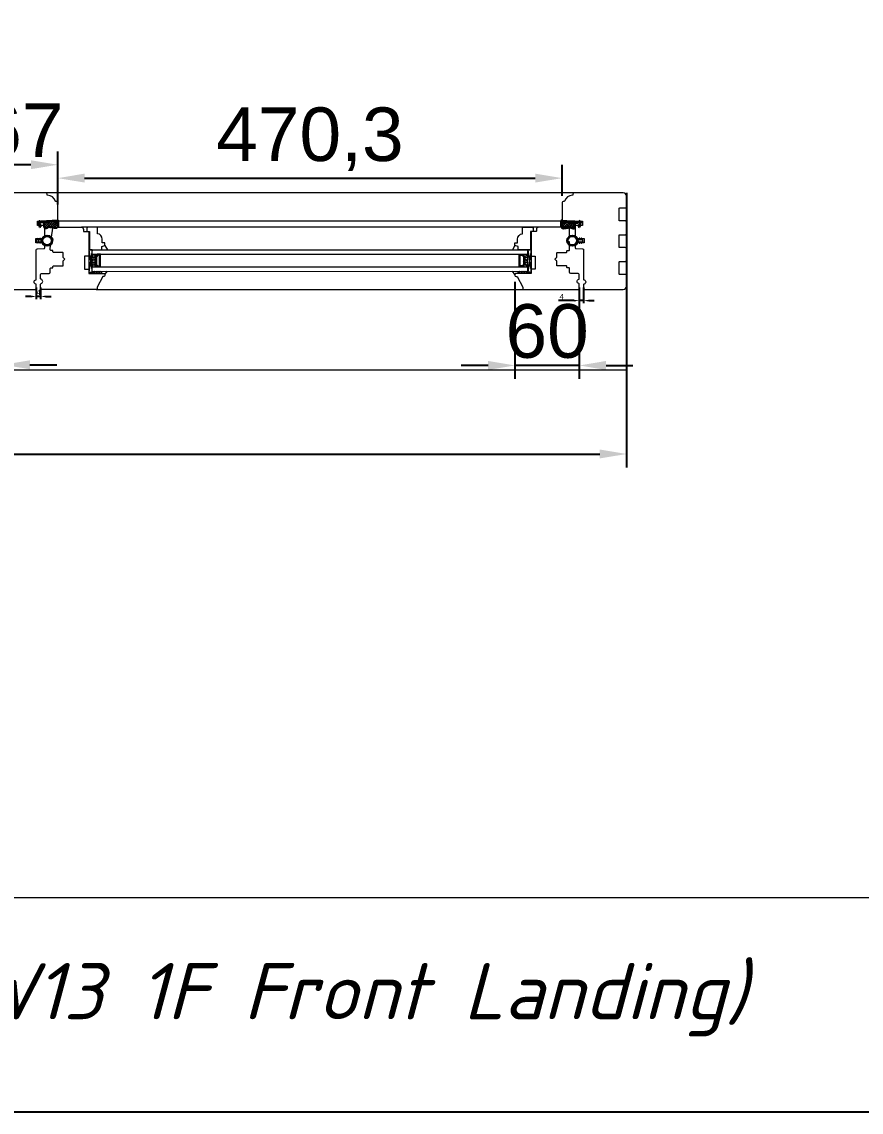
# Model space of a CAD drawing. Header units: millimetres. Extents: x 0 to 182016, y 11 to 3710.
# Drawn here: x 76409 to 77192, y 11 to 1028 of the extents above; entities that cross this region are included whole.
import ezdxf

# ---------------------------------------------------------------- set-up
doc = ezdxf.new("R2010")
doc.units = ezdxf.units.MM
for name, color, linetype, lineweight in [('Matmenys', 10, 'Continuous', 20), ('OTHER', 251, 'Continuous', 13), ('Stakta', 7, 'Continuous', 25), ('Testinės profilio linijos', 7, 'Continuous', 5)]:
    doc.layers.add(name, color=color, linetype=linetype, lineweight=lineweight)
doc.layers.add('Stiklo paketas', color=7, linetype='Continuous')
doc.styles.add('ROMANS', font='stylu.ttf', dxfattribs={"oblique": 15})
doc.styles.get("Standard").update_dxf_attribs({"font": 'arial.ttf'})
doc.dimstyles.new('2', dxfattribs={"dimscale": 2, "dimtxt": 2.5, "dimasz": 2.5, "dimexe": 1.25, "dimexo": 0.625, "dimtad": 1, "dimtxsty": 'Standard', "dimcen": 2.5, "dimadec": 0, "dimazin": 0, "dimtfac": 1, "dimtmove": 0, "dimatfit": 3, "dimfxl": 1, "dimarcsym": 0})
doc.dimstyles.new('Padidinti matmenys', dxfattribs={"dimscale": 10, "dimtxt": 5, "dimasz": 2.5, "dimexe": 1.25, "dimexo": 0.625, "dimtad": 1, "dimdec": 1, "dimtxsty": 'Standard', "dimcen": 2.5, "dimadec": 0, "dimazin": 0, "dimtfac": 1, "dimtdec": 1, "dimtmove": 0, "dimatfit": 3, "dimfxl": 1, "dimarcsym": 0})

# ---------------------------------------------------------------- blocks, each defined once
blk = doc.blocks.new('*D1748')
at = {"layer": 'Defpoints', "color": 0, "transparency": 16777216}
for p in [(76422.8, 781.3), (76426.8, 781.3), (76422.8, 771.7)]:
    blk.add_point(p, dxfattribs=at)
at = {"layer": 'Matmenys', "color": 0, "lineweight": -2, "transparency": 16777216}
for p, q in [((76422.8, 780), (76422.8, 769.2)), ((76426.8, 780), (76426.8, 769.2)), ((76417.8, 771.7), (76412.8, 771.7)), ((76426.8, 771.7), (76422.8, 771.7)), ((76431.8, 771.7), (76436.8, 771.7))]:
    blk.add_line(p, q, dxfattribs=at)
at = {"layer": 'Matmenys', "color": 0, "transparency": 16777216}
for points in [[(76417.8, 772.6), (76417.8, 770.9), (76422.8, 771.7)], [(76431.8, 772.6), (76431.8, 770.9), (76426.8, 771.7)]]:
    blk.add_solid(points, dxfattribs=at)
at = {"layer": 'Matmenys', "color": 0, "transparency": 16777216, "insert": (76424.8, 775.5), "char_height": 5, "attachment_point": 5}
blk.add_mtext('4', dxfattribs=at)
blk = doc.blocks.new('*D2097')
at = {"color": 0, "lineweight": -2, "transparency": 16777216}
for p, q in [((76375.8, 857.6), (76375.8, 907.1)), ((76442.8, 857.6), (76442.8, 907.1)), ((76417.8, 894.6), (76400.8, 894.6))]:
    blk.add_line(p, q, dxfattribs=at)
at = {"color": 0, "transparency": 16777216}
for points in [[(76400.8, 898.8), (76400.8, 890.5), (76375.8, 894.6)], [(76417.8, 898.8), (76417.8, 890.5), (76442.8, 894.6)]]:
    blk.add_solid(points, dxfattribs=at)
at = {"layer": 'Defpoints', "color": 0, "transparency": 16777216}
for p in [(76375.8, 894.6), (76375.8, 851.3), (76442.8, 851.3)]:
    blk.add_point(p, dxfattribs=at)
at = {"color": 0, "lineweight": 5, "transparency": 16777216, "insert": (76409.3, 926.4), "char_height": 50, "attachment_point": 5}
blk.add_mtext('67', dxfattribs=at)
blk = doc.blocks.new('*D2098')
at = {"color": 0, "lineweight": -2, "transparency": 16777216}
for p, q in [((76331.8, 785), (76331.8, 695.5)), ((76391.8, 773), (76391.8, 695.5)), ((76306.8, 708), (76281.8, 708)), ((76331.8, 708), (76391.8, 708)), ((76416.8, 708), (76441.8, 708))]:
    blk.add_line(p, q, dxfattribs=at)
at = {"color": 0, "transparency": 16777216}
for points in [[(76306.8, 712.2), (76306.8, 703.9), (76331.8, 708)], [(76416.8, 712.2), (76416.8, 703.9), (76391.8, 708)]]:
    blk.add_solid(points, dxfattribs=at)
at = {"layer": 'Defpoints', "color": 0, "transparency": 16777216}
for p in [(76331.8, 791.3), (76391.8, 779.3), (76391.8, 708)]:
    blk.add_point(p, dxfattribs=at)
at = {"color": 0, "lineweight": 5, "transparency": 16777216, "insert": (76361.8, 739.8), "char_height": 50, "attachment_point": 5}
blk.add_mtext('60', dxfattribs=at)
blk = doc.blocks.new('*D1739')
at = {"color": 0, "lineweight": -2, "transparency": 16777216}
for p, q in [((75308.2, 772), (75308.2, 612.3)), ((76973.2, 772), (76973.2, 612.3)), ((75333.2, 624.8), (76948.2, 624.8))]:
    blk.add_line(p, q, dxfattribs=at)
at = {"color": 0, "transparency": 16777216}
for points in [[(75333.2, 629), (75333.2, 620.7), (75308.2, 624.8)], [(76948.2, 629), (76948.2, 620.7), (76973.2, 624.8)]]:
    blk.add_solid(points, dxfattribs=at)
at = {"layer": 'Defpoints', "color": 0, "transparency": 16777216}
for p in [(75308.2, 778.3), (76973.2, 778.3), (76973.2, 624.8)]:
    blk.add_point(p, dxfattribs=at)
at = {"color": 0, "lineweight": 5, "transparency": 16777216, "insert": (76140.7, 656.6), "char_height": 50, "attachment_point": 5}
blk.add_mtext('1665', dxfattribs=at)
blk = doc.blocks.new('*D1745')
at = {"color": 0, "lineweight": -2, "transparency": 16777216}
for p, q in [((76442.8, 865.5), (76442.8, 894.6)), ((76913.1, 865.5), (76913.1, 894.6)), ((76467.8, 882.1), (76888.1, 882.1))]:
    blk.add_line(p, q, dxfattribs=at)
at = {"color": 0, "transparency": 16777216}
for points in [[(76467.8, 886.3), (76467.8, 878), (76442.8, 882.1)], [(76888.1, 886.3), (76888.1, 878), (76913.1, 882.1)]]:
    blk.add_solid(points, dxfattribs=at)
at = {"layer": 'Defpoints', "color": 0, "transparency": 16777216}
for p in [(76913.1, 882.1), (76442.8, 859.3), (76913.1, 859.3)]:
    blk.add_point(p, dxfattribs=at)
at = {"color": 0, "lineweight": 5, "transparency": 16777216, "insert": (76677.9, 918.4), "char_height": 50, "attachment_point": 5}
blk.add_mtext('470,3', dxfattribs=at)
blk = doc.blocks.new('*D1751')
at = {"color": 0, "lineweight": -2, "transparency": 16777216}
for p, q in [((76869.1, 785.5), (76869.1, 694.9)), ((76929.1, 775.3), (76929.1, 694.9)), ((76844.1, 707.4), (76819.1, 707.4)), ((76929.1, 707.4), (76869.1, 707.4)), ((76954.1, 707.4), (76979.1, 707.4))]:
    blk.add_line(p, q, dxfattribs=at)
at = {"color": 0, "transparency": 16777216}
for points in [[(76844.1, 711.6), (76844.1, 703.2), (76869.1, 707.4)], [(76954.1, 711.6), (76954.1, 703.2), (76929.1, 707.4)]]:
    blk.add_solid(points, dxfattribs=at)
at = {"layer": 'Defpoints', "color": 0, "transparency": 16777216}
for p in [(76869.1, 791.8), (76929.1, 781.5), (76869.1, 707.4)]:
    blk.add_point(p, dxfattribs=at)
at = {"color": 0, "lineweight": 5, "transparency": 16777216, "insert": (76899.1, 739.2), "char_height": 50, "attachment_point": 5}
blk.add_mtext('60', dxfattribs=at)
blk = doc.blocks.new('*D1752')
at = {"layer": 'Defpoints', "color": 0, "transparency": 16777216}
for p in [(76929.1, 781.3), (76933.1, 781.3), (76929.1, 767.9)]:
    blk.add_point(p, dxfattribs=at)
at = {"layer": 'Matmenys', "color": 0, "lineweight": -2, "transparency": 16777216}
for p, q in [((76929.1, 780), (76929.1, 765.4)), ((76933.1, 780), (76933.1, 765.4)), ((76924.1, 767.9), (76909.7, 767.9)), ((76933.1, 767.9), (76929.1, 767.9)), ((76938.1, 767.9), (76943.1, 767.9))]:
    blk.add_line(p, q, dxfattribs=at)
at = {"layer": 'Matmenys', "color": 0, "transparency": 16777216}
for points in [[(76924.1, 768.7), (76924.1, 767), (76929.1, 767.9)], [(76938.1, 768.7), (76938.1, 767), (76933.1, 767.9)]]:
    blk.add_solid(points, dxfattribs=at)
at = {"layer": 'Matmenys', "color": 0, "lineweight": 5, "transparency": 16777216, "insert": (76912.7, 771.6), "char_height": 5, "attachment_point": 5}
blk.add_mtext('4', dxfattribs=at)

msp = doc.modelspace()

# ---------------------------------------------------------------- hatches: boundary and pattern name
at = {"lineweight": 0}
h = msp.add_hatch(dxfattribs=at)
h.set_pattern_fill('HEX', color=256, scale=0.25, angle=90, style=0)
h.set_pattern_definition([(90, (58127.5211, -12108.1363), (1.374815, -4e-16), [0.79375, -1.5875]), (330, (58127.5211, -12108.1363), (-0.6874075, -1.190624716), [0.79375, -1.5875]), (30, (58127.5211, -12107.3426), (0.6874075, -1.190624716), [0.79375, -1.5875])])
h.paths.add_polyline_path([(76474.7921571, 799.2719679), (76479.7921571, 799.2719679), (76477.7921571, 801.2719679), (76477.7921571, 809.2719679), (76479.7921571, 811.2719679), (76474.7921571, 811.2726769)])
h = msp.add_hatch(dxfattribs=at)
h.set_pattern_fill('JIS_WOOD', color=256, angle=90, style=0)
h.set_pattern_definition([(45, (58127.5211, -12108.1363), (0.5, -0.5), [])])
h.paths.add_polyline_path([(76477.7921571, 809.2719679), (76477.7921571, 801.2719679), (76479.7921571, 799.2719679), (76482.7921571, 799.2719679), (76482.8098905, 811.3085505), (76479.7921571, 811.2719679)])
h.paths.add_polyline_path([(76478.7921571, 801.6861815), (76478.7921571, 808.8577543), (76480.2063707, 810.2719679), (76481.7921571, 810.2719679), (76481.7921571, 800.2719679), (76480.2063707, 800.2719679)], flags=16)
h = msp.add_hatch(dxfattribs=at)
h.set_pattern_fill('JIS_WOOD', color=256, angle=90, style=0)
h.set_pattern_definition([(45, (55488.4776, -12108.1363), (0.5, -0.5), [])])
h.paths.add_polyline_path([(76878.0977205, 809.2719679), (76878.0977205, 801.2719679), (76876.0977205, 799.2719679), (76873.0977205, 799.2719679), (76873.0799871, 811.3085505), (76876.0977205, 811.2719679)])
h.paths.add_polyline_path([(76877.0977205, 801.6861815), (76877.0977205, 808.8577543), (76875.683507, 810.2719679), (76874.0977205, 810.2719679), (76874.0977205, 800.2719679), (76875.683507, 800.2719679)], flags=16)
h = msp.add_hatch(dxfattribs=at)
h.set_pattern_fill('HEX', color=256, scale=0.25, angle=90, style=0)
h.set_pattern_definition([(90, (55488.4776, -12108.1363), (1.374815, -4e-16), [0.79375, -1.5875]), (330, (55488.4776, -12108.1363), (-0.6874075, -1.190624716), [0.79375, -1.5875]), (30, (55488.4776, -12107.3426), (0.6874075, -1.190624716), [0.79375, -1.5875])])
h.paths.add_polyline_path([(76881.0977205, 799.2719679), (76876.0977205, 799.2719679), (76878.0977205, 801.2719679), (76878.0977205, 809.2719679), (76876.0977205, 811.2719679), (76881.0977205, 811.2726769)])
at = {"lineweight": 0, "ltscale": 0.5}
h = msp.add_hatch(dxfattribs=at)
h.set_pattern_fill('ANSI37', color=256, scale=0.5, angle=90, style=0)
h.set_pattern_definition([(135, (76471.2922, 793.2727), (-1.12253, -1.12253), []), (225, (76471.2922, 793.2727), (1.12253, -1.12253), [])])
h.paths.add_polyline_path([(76483.7921571, 795.2726769), (76474.7921571, 795.2726769), (76474.7921571, 793.2726769), (76483.7921571, 793.2726769)])
h = msp.add_hatch(dxfattribs=at)
h.set_pattern_fill('ANSI37', color=256, scale=0.5, angle=90, style=0)
h.set_pattern_definition([(135, (73832.2486, 793.2727), (-1.122532, -1.122532), []), (225, (73832.2486, 793.2727), (1.122532, -1.122532), [])])
h.paths.add_polyline_path([(76872.0977205, 795.2726769), (76881.0977205, 795.2726769), (76881.0977205, 793.2726769), (76872.0977205, 793.2726769)])
at = {"layer": 'Matmenys'}
h = msp.add_hatch(dxfattribs=at)
h.set_pattern_fill('ANSI37', color=252, scale=0.5, angle=-180, style=0)
h.set_pattern_definition([(225, (-183419.102, -1098640.4193), (1.1225320151, -1.1225320151), []), (315, (-183419.102, -1098640.4193), (1.1225320151, 1.1225320151), [])])
edge = h.paths.add_edge_path()
edge.add_arc((76440.2037101, 841.5782532), 0.1, 363.5893456117, 453.5893456117, ccw=False)
edge.add_line((76440.3035139, 841.5845137), (76440.4005971, 840.036828))
edge.add_arc((76440.6501067, 840.0524792), 0.25, 183.5893456117, 363.5893456117)
edge.add_line((76440.8996163, 840.0681305), (76440.7712306, 842.1148354))
edge.add_arc((76440.6714268, 842.1085749), 0.1, 363.5893456117, 453.589345619)
edge.add_line((76440.6651663, 842.2083787), (76440.6604214, 842.2840217))
edge.add_line((76440.6604214, 842.2840217), (76442.6422223, 842.4083361))
edge.add_spline(control_points=[(76442.6422223, 842.4083361), (76442.7213807, 842.3965338), (76442.7913724, 842.3853582), (76442.8751232, 842.3635643), (76442.8986875, 842.3541785), (76442.9225705, 842.3414836), (76442.9306302, 842.3352344), (76442.955118, 842.3096456), (76442.9740109, 842.2804085), (76443.0077142, 842.1760888), (76443.0208361, 842.1031565), (76443.0405383, 841.8501735), (76443.03004, 841.6363394), (76443.0107118, 841.1938609), (76443.0062365, 840.9745321), (76443.0051603, 840.5546412), (76443.0081923, 840.351555), (76443.0209027, 839.7613477), (76443.0340791, 839.3932976), (76443.0338174, 838.6401162), (76443.0153211, 838.2633663), (76442.9121348, 837.6702619), (76442.8522407, 837.4426909), (76442.6992051, 837.0455897), (76442.6164557, 836.873802), (76442.4124555, 836.5326343), (76442.2923407, 836.3664316), (76442.0248956, 836.0752719), (76441.877222, 835.9516919), (76441.5960374, 835.7919732), (76441.4607412, 835.7444192), (76441.1594423, 835.6848142), (76440.9958423, 835.6741109), (76440.4112455, 835.6878548), (76439.94733, 835.782609), (76439.0548338, 835.9543513), (76438.6277536, 836.0380459), (76437.549405, 836.2492322), (76436.8913544, 836.3829663), (76435.8982525, 836.5078923), (76435.5946513, 836.5383861), (76434.9726077, 836.5627216), (76434.6567037, 836.5551808), (76434.1074954, 836.4702965), (76433.871412, 836.4089578), (76433.4707606, 836.2364975), (76433.3121281, 836.141649), (76433.0134693, 835.9573807), (76432.8720121, 835.8675232), (76432.5702292, 835.7114401), (76432.4051765, 835.6414699), (76432.0400547, 835.5217387), (76431.8391046, 835.4787362), (76431.499688, 835.4548375), (76431.3577025, 835.4680433), (76431.1624819, 835.5280825), (76431.0971541, 835.5648227), (76430.9704307, 835.6733718), (76430.9112529, 835.745438), (76430.7541753, 836.0095256), (76430.6726756, 836.2506339), (76430.5560583, 836.8010449), (76430.5195268, 837.1092399), (76430.4662553, 837.7054578), (76430.4470329, 837.9930087), (76430.4036734, 838.5234986), (76430.3815372, 838.7717571), (76430.3453229, 839.1765594), (76430.3312365, 839.3339627), (76430.3031144, 839.6578951), (76430.2880783, 839.8362123), (76430.2197933, 840.1390794), (76430.1841583, 840.2569014), (76430.0885616, 840.4693802), (76430.0354146, 840.563295), (76429.9167739, 840.7084887), (76429.8611517, 840.7635068), (76429.7373844, 840.8525988), (76429.6737574, 840.8854782), (76429.5548933, 840.9336464), (76429.4978163, 840.9505276), (76429.3972359, 840.9764715), (76429.3528403, 840.9861891), (76429.311844, 840.995225)], knot_values=[0, 0, 0, 0, 0.2245066002, 0.2245066002, 0.377043448, 0.377043448, 0.5295802957, 0.5295802957, 0.8082977366, 0.8082977366, 1.0870151774, 1.0870151774, 1.6244414062, 1.6244414062, 2.161867635, 2.161867635, 2.6992938638, 2.6992938638, 3.7741463214, 3.7741463214, 5.0334406395, 5.0334406395, 5.8656302806, 5.8656302806, 6.5060139406, 6.5060139406, 7.1463976006, 7.1463976006, 7.7996240151, 7.7996240151, 8.3563201169, 8.3563201169, 8.9130162187, 8.9130162187, 10.239934143, 10.239934143, 11.5668520673, 11.5668520673, 13.5970761059, 13.5970761059, 14.4582175179, 14.4582175179, 15.3193589298, 15.3193589298, 15.9856015553, 15.9856015553, 16.5061017172, 16.5061017172, 17.0266018791, 17.0266018791, 17.547102041, 17.547102041, 18.1672448488, 18.1672448488, 18.7176261004, 18.7176261004, 19.1465766047, 19.1465766047, 19.5755271091, 19.5755271091, 20.3898249977, 20.3898249977, 21.2041228863, 21.2041228863, 21.9655448497, 21.9655448497, 22.7269668131, 22.7269668131, 23.2229068178, 23.2229068178, 23.7188468224, 23.7188468224, 24.0184411081, 24.0184411081, 24.2549295987, 24.2549295987, 24.4119994701, 24.4119994701, 24.5501072405, 24.5501072405, 24.6882150108, 24.6882150108, 24.8099116426, 24.8099116426, 24.8099116426, 24.8099116426], degree=3, periodic=0)
edge.add_line((76429.311844, 840.995225), (76440.1974496, 841.6780571))
h = msp.add_hatch(dxfattribs=at)
h.set_pattern_fill('ANSI37', color=252, scale=0.5, angle=-93.5893456117, style=0)
h.set_pattern_definition([(311.4106544, (70706.2115, -271351.9138), (1.190606082, 1.0500540025), []), (41.4106544, (70706.2115, -271351.9138), (-1.0500540025, 1.190606082), [])])
edge = h.paths.add_edge_path()
edge.add_arc((76915.0118724, 841.3924068), 0.1, 86.4106543883, 176.4106543883)
edge.add_line((76914.9120685, 841.3986673), (76914.8149853, 839.8509815))
edge.add_arc((76914.5654757, 839.8666328), 0.25, 176.4106543883, 356.4106543883, ccw=False)
edge.add_line((76914.3159661, 839.882284), (76914.4443518, 841.9289889))
edge.add_arc((76914.5441556, 841.9227284), 0.1, 86.410654381, 176.4106543883, ccw=False)
edge.add_line((76914.5504161, 842.0225323), (76914.5551611, 842.0981753))
edge.add_line((76914.5551611, 842.0981753), (76912.5733602, 842.2224896))
edge.add_spline(control_points=[(76912.5733602, 842.2224896), (76912.4942017, 842.2106873), (76912.4242101, 842.1995118), (76912.3404592, 842.1777179), (76912.3168949, 842.168332), (76912.2930119, 842.1556372), (76912.2849523, 842.1493879), (76912.2604645, 842.1237991), (76912.2415716, 842.0945621), (76912.2078682, 841.9902423), (76912.1947463, 841.9173101), (76912.1750441, 841.664327), (76912.1855425, 841.4504929), (76912.2048706, 841.0080145), (76912.209346, 840.7886856), (76912.2104222, 840.3687947), (76912.2073902, 840.1657086), (76912.1946798, 839.5755012), (76912.1815033, 839.2074511), (76912.181765, 838.4542697), (76912.2002613, 838.0775198), (76912.3034477, 837.4844154), (76912.3633417, 837.2568444), (76912.5163773, 836.8597432), (76912.5991267, 836.6879556), (76912.8031269, 836.3467878), (76912.9232417, 836.1805851), (76913.1906868, 835.8894254), (76913.3383605, 835.7658454), (76913.619545, 835.6061267), (76913.7548413, 835.5585727), (76914.0561401, 835.4989678), (76914.2197401, 835.4882644), (76914.8043369, 835.5020083), (76915.2682525, 835.5967626), (76916.1607486, 835.7685048), (76916.5878289, 835.8521994), (76917.6661775, 836.0633857), (76918.324228, 836.1971198), (76919.31733, 836.3220458), (76919.6209311, 836.3525397), (76920.2429747, 836.3768751), (76920.5588788, 836.3693344), (76921.108087, 836.28445), (76921.3441704, 836.2231114), (76921.7448218, 836.0506511), (76921.9034544, 835.9558026), (76922.2021131, 835.7715342), (76922.3435704, 835.6816767), (76922.6453533, 835.5255936), (76922.810406, 835.4556235), (76923.1755277, 835.3358923), (76923.3764778, 835.2928897), (76923.7158944, 835.268991), (76923.8578799, 835.2821968), (76924.0531006, 835.3422361), (76924.1184284, 835.3789762), (76924.2451517, 835.4875254), (76924.3043296, 835.5595915), (76924.4614071, 835.8236791), (76924.5429068, 836.0647874), (76924.6595241, 836.6151984), (76924.6960556, 836.9233935), (76924.7493271, 837.5196113), (76924.7685496, 837.8071623), (76924.811909, 838.3376521), (76924.8340452, 838.5859106), (76924.8702595, 838.9907129), (76924.8843459, 839.1481162), (76924.912468, 839.4720486), (76924.9275041, 839.6503658), (76924.9957891, 839.9532329), (76925.0314241, 840.0710549), (76925.1270209, 840.2835337), (76925.1801678, 840.3774485), (76925.2988086, 840.5226422), (76925.3544308, 840.5776604), (76925.478198, 840.6667523), (76925.5418251, 840.6996317), (76925.6606891, 840.7477999), (76925.7177661, 840.7646811), (76925.8183465, 840.7906251), (76925.8627421, 840.8003426), (76925.9037384, 840.8093786)], knot_values=[0, 0, 0, 0, 0.2245066002, 0.2245066002, 0.377043448, 0.377043448, 0.5295802957, 0.5295802957, 0.8082977366, 0.8082977366, 1.0870151774, 1.0870151774, 1.6244414062, 1.6244414062, 2.161867635, 2.161867635, 2.6992938638, 2.6992938638, 3.7741463214, 3.7741463214, 5.0334406395, 5.0334406395, 5.8656302806, 5.8656302806, 6.5060139406, 6.5060139406, 7.1463976006, 7.1463976006, 7.7996240151, 7.7996240151, 8.3563201169, 8.3563201169, 8.9130162187, 8.9130162187, 10.239934143, 10.239934143, 11.5668520673, 11.5668520673, 13.5970761059, 13.5970761059, 14.4582175179, 14.4582175179, 15.3193589298, 15.3193589298, 15.9856015553, 15.9856015553, 16.5061017172, 16.5061017172, 17.0266018791, 17.0266018791, 17.547102041, 17.547102041, 18.1672448488, 18.1672448488, 18.7176261004, 18.7176261004, 19.1465766047, 19.1465766047, 19.5755271091, 19.5755271091, 20.3898249977, 20.3898249977, 21.2041228863, 21.2041228863, 21.9655448497, 21.9655448497, 22.7269668131, 22.7269668131, 23.2229068178, 23.2229068178, 23.7188468224, 23.7188468224, 24.0184411081, 24.0184411081, 24.2549295987, 24.2549295987, 24.4119994701, 24.4119994701, 24.5501072405, 24.5501072405, 24.6882150108, 24.6882150108, 24.8099116426, 24.8099116426, 24.8099116426, 24.8099116426], degree=3, periodic=0)
edge.add_line((76925.9037384, 840.8093786), (76915.0181329, 841.4922106))

# ---------------------------------------------------------------- linework, layer by layer
for p, q in [((76425.709975, 842.2721033), (76424.6796337, 841.2056386)), ((76424.6796337, 841.2056386), (76424.7109361, 840.7066194)), ((76424.7109361, 840.7066194), (76424.858222, 840.7158583)), ((76424.858222, 840.7158583), (76425.8416686, 836.3687679)), ((76425.3636845, 840.747565), (76440.1974496, 841.6780571)), ((76425.3636845, 840.747565), (76425.6008793, 839.6991018)), ((76426.4576156, 842.3190013), (76425.4069024, 841.2512587)), ((76425.4069024, 841.2512587), (76440.6651663, 842.2083787)), ((76425.6008793, 839.6991018), (76426.0885553, 839.8094292)), ((76425.709975, 842.2721033), (76426.4576156, 842.3190013)), ((76425.8416686, 836.3687679), (76426.8170205, 836.5894227)), ((76426.0885553, 839.8094292), (76426.8170205, 836.5894227)), ((76440.3035139, 841.5845137), (76440.4005971, 840.036828)), ((76440.6651663, 842.2083787), (76440.6604214, 842.2840217)), ((76440.7712306, 842.1148354), (76440.8996163, 840.0681305)), ((76914.4443518, 841.9289889), (76914.3159661, 839.882284)), ((76914.5504161, 842.0225323), (76914.5551611, 842.0981753)), ((76929.8086801, 841.0654122), (76914.5504161, 842.0225323)), ((76914.9120685, 841.3986673), (76914.8149853, 839.8509815)), ((76929.851898, 840.5617185), (76915.0181329, 841.4922106)), ((76929.1270271, 839.6235828), (76928.3985619, 836.4035762)), ((76929.3739139, 836.1829214), (76928.3985619, 836.4035762)), ((76929.5056075, 842.0862568), (76928.7579668, 842.1331548)), ((76928.7579668, 842.1331548), (76929.8086801, 841.0654122)), ((76929.6147031, 839.5132553), (76929.1270271, 839.6235828)), ((76930.3573604, 840.5300119), (76929.3739139, 836.1829214)), ((76929.5056075, 842.0862568), (76930.5359488, 841.0197921)), ((76929.851898, 840.5617185), (76929.6147031, 839.5132553)), ((76930.5046463, 840.5207729), (76930.3573604, 840.5300119)), ((76930.5359488, 841.0197921), (76930.5046463, 840.5207729))]:
    msp.add_line(p, q)
at = {"color": 1}
for p, q in [((76442.6864625, 842.7050562), (76427.3616471, 841.7437615)), ((76442.6422223, 842.4083361), (76427.4072775, 841.4526788)), ((76429.2472712, 840.7022569), (76427.4868199, 840.5918273)), ((76912.5291199, 842.5192097), (76927.8539354, 841.557915)), ((76912.5733602, 842.2224896), (76927.8083049, 841.2668323)), ((76925.9683112, 840.5164104), (76927.7287625, 840.4059809))]:
    msp.add_line(p, q, dxfattribs=at)
at = {"lineweight": 0}
for p, q in [((76474.7921571, 815.2719679), (76471.7921571, 794.2719679)), ((76471.7921571, 815.2719679), (76474.7921571, 794.2719679)), ((76486.7921571, 819.2726769), (76489.0788222, 815.2726769)), ((76869.0977205, 819.2726769), (76866.8110554, 815.2726769)), ((76881.0977205, 815.2719679), (76884.0977205, 794.2719679)), ((76884.0977205, 815.2719679), (76881.0977205, 794.2719679)), ((76474.7921571, 793.2726769), (76474.7921571, 796.2726769)), ((76483.7921571, 793.2726769), (76483.7921571, 795.2726769)), ((76486.7921571, 792.2726769), (76489.0788222, 795.2726769)), ((76869.0977205, 792.2726769), (76866.8110554, 795.2726769)), ((76872.0977205, 793.2726769), (76872.0977205, 795.2726769)), ((76881.0977205, 793.2726769), (76881.0977205, 796.2726769)), ((78714.8515202, 210.9357406), (75014.3912358, 210.9357406))]:
    msp.add_line(p, q, dxfattribs=at)
at = {"lineweight": 5}
msp.add_line((75308.1810298, 703.2726769), (76973.1581825, 703.2726769), dxfattribs=at)
msp.add_lwpolyline([(78714.8515202, 3710.4502728), (78714.8515202, 10.9108603), (73215.5361774, 10.9108603), (73215.5361774, 3710.4502728)], close=True)
at = {"ltscale": 0.1}
msp.add_lwpolyline([(76973.1581825, 868.2726769), (76973.1581825, 703.2726769)], dxfattribs=at)
at = {"lineweight": 0}
for points in [[(76479.7921571, 830.2726769), (76479.7921571, 836.2726769), (76470.7921571, 836.2726769, 0.4142135624), (76469.7921571, 835.2726769), (76469.7921571, 832.2726769), (76472.2921571, 832.2726769), (76472.2921571, 815.2726769), (76483.7921571, 815.2726769), (76483.7921571, 818.2726769), (76486.7921571, 819.2726769), (76486.7921571, 821.7726769), (76484.2921571, 821.7726769), (76484.2921571, 825.2977398, 0.3851703882), (76479.7921571, 830.2726769)], [(76876.0977205, 830.2726769), (76876.0977205, 836.2726769), (76885.0977205, 836.2726769, -0.4142135624), (76886.0977205, 835.2726769), (76886.0977205, 832.2726769), (76883.5977205, 832.2726769), (76883.5977205, 815.2726769), (76872.0977205, 815.2726769), (76872.0977205, 818.2726769), (76869.0977205, 819.2726769), (76869.0977205, 821.7726769), (76871.5977205, 821.7726769), (76871.5977205, 825.2977398, -0.3851703882), (76876.0977205, 830.2726769)]]:
    msp.add_lwpolyline(points, format="xyb", dxfattribs=at)
for points in [[(76471.7921571, 815.2719679), (76471.7921571, 794.2719679), (76474.7921571, 794.2719679), (76474.7921571, 815.2719679)], [(76884.0977205, 815.2719679), (76884.0977205, 794.2719679), (76881.0977205, 794.2719679), (76881.0977205, 815.2719679)], [(76477.7921571, 809.2719679), (76477.7921571, 801.2719679), (76479.7921571, 799.2719679), (76482.7921571, 799.2719679), (76482.7921571, 811.2719679), (76479.7921571, 811.2719679)], [(76478.7921571, 808.8577543), (76478.7921571, 801.6861815), (76480.2063707, 800.2719679), (76481.7921571, 800.2719679), (76481.7921571, 810.2719679), (76480.2063707, 810.2719679)], [(76878.0977205, 809.2719679), (76878.0977205, 801.2719679), (76876.0977205, 799.2719679), (76873.0977205, 799.2719679), (76873.0977205, 811.2719679), (76876.0977205, 811.2719679)], [(76877.0977205, 808.8577543), (76877.0977205, 801.6861815), (76875.683507, 800.2719679), (76874.0977205, 800.2719679), (76874.0977205, 810.2719679), (76875.683507, 810.2719679)]]:
    msp.add_lwpolyline(points, close=True, dxfattribs=at)
at = {"color": 18, "linetype": 'ByBlock', "true_color": 0x000000}
for centre, radius in [((76432.8970856, 823.7628465), 4.85), ((76432.8970856, 823.7628465), 4.25), ((76922.7052064, 823.7716114), 4.85), ((76922.7052064, 823.7716114), 4.25)]:
    msp.add_circle(centre, radius, dxfattribs=at)
for centre, radius, start, end in [((76440.2037101, 841.5782532), 0.1, 3.5893456092, 93.5893456125), ((76440.6501067, 840.0524792), 0.25, 183.5893456092, 3.5893456092), ((76440.6714268, 842.1085749), 0.1, 3.5893456092, 93.5893456125), ((76914.5654757, 839.8666328), 0.25, 176.4106543908, 356.4106543908), ((76914.5441556, 841.9227284), 0.1, 86.4106543875, 176.4106543908), ((76915.0118724, 841.3924068), 0.1, 86.4106543875, 176.4106543908)]:
    msp.add_arc(centre, radius, start, end)
at = {"color": 1}
for points in [[(76442.6864625, 842.7050562), (76443.0479628, 842.6145594), (76443.3175037, 841.3407009), (76442.8291144, 836.648328), (76441.7859166, 835.5583217), (76439.6224448, 835.5397053), (76437.9244049, 835.8700792), (76435.7589641, 836.2169955), (76433.7222424, 836.0175668), (76432.8939976, 835.5413978), (76431.0394575, 835.2611344), (76430.1470116, 837.973313), (76430.019844, 839.4521886), (76429.9018727, 840.1394565), (76429.599667, 840.5813418), (76429.2472712, 840.7022569)], [(76912.5291199, 842.5192097), (76912.1676196, 842.428713), (76911.8980787, 841.1548545), (76912.386468, 836.4624815), (76913.4296658, 835.3724753), (76915.5931377, 835.3538588), (76917.2911775, 835.6842327), (76919.4566184, 836.0311491), (76921.4933401, 835.8317203), (76922.3215848, 835.3555513), (76924.176125, 835.075288), (76925.0685709, 837.7874665), (76925.1957384, 839.2663421), (76925.3137098, 839.95361), (76925.6159154, 840.3954954), (76925.9683112, 840.5164104)]]:
    msp.add_spline(points, degree=3, dxfattribs=at)
for points in [[(76442.6422223, 842.4083361), (76442.7213807, 842.3965338), (76442.7913724, 842.3853582), (76442.8751232, 842.3635643), (76442.8986875, 842.3541785), (76442.9225705, 842.3414836), (76442.9306302, 842.3352344), (76442.955118, 842.3096456), (76442.9740109, 842.2804085), (76443.0077142, 842.1760888), (76443.0208361, 842.1031565), (76443.0405383, 841.8501735), (76443.03004, 841.6363394), (76443.0107118, 841.1938609), (76443.0062365, 840.9745321), (76443.0051603, 840.5546412), (76443.0081923, 840.351555), (76443.0209027, 839.7613477), (76443.0340791, 839.3932976), (76443.0338174, 838.6401162), (76443.0153211, 838.2633663), (76442.9121348, 837.6702619), (76442.8522407, 837.4426909), (76442.6992051, 837.0455897), (76442.6164557, 836.873802), (76442.4124555, 836.5326343), (76442.2923407, 836.3664316), (76442.0248956, 836.0752719), (76441.877222, 835.9516919), (76441.5960374, 835.7919732), (76441.4607412, 835.7444192), (76441.1594423, 835.6848142), (76440.9958423, 835.6741109), (76440.4112455, 835.6878548), (76439.94733, 835.782609), (76439.0548338, 835.9543513), (76438.6277536, 836.0380459), (76437.549405, 836.2492322), (76436.8913544, 836.3829663), (76435.8982525, 836.5078923), (76435.5946513, 836.5383861), (76434.9726077, 836.5627216), (76434.6567037, 836.5551808), (76434.1074954, 836.4702965), (76433.871412, 836.4089578), (76433.4707606, 836.2364975), (76433.3121281, 836.141649), (76433.0134693, 835.9573807), (76432.8720121, 835.8675232), (76432.5702292, 835.7114401), (76432.4051765, 835.6414699), (76432.0400547, 835.5217387), (76431.8391046, 835.4787362), (76431.499688, 835.4548375), (76431.3577025, 835.4680433), (76431.1624819, 835.5280825), (76431.0971541, 835.5648227), (76430.9704307, 835.6733718), (76430.9112529, 835.745438), (76430.7541753, 836.0095256), (76430.6726756, 836.2506339), (76430.5560583, 836.8010449), (76430.5195268, 837.1092399), (76430.4662553, 837.7054578), (76430.4470329, 837.9930087), (76430.4036734, 838.5234986), (76430.3815372, 838.7717571), (76430.3453229, 839.1765594), (76430.3312365, 839.3339627), (76430.3031144, 839.6578951), (76430.2880783, 839.8362123), (76430.2197933, 840.1390794), (76430.1841583, 840.2569014), (76430.0885616, 840.4693802), (76430.0354146, 840.563295), (76429.9167739, 840.7084887), (76429.8611517, 840.7635068), (76429.7373844, 840.8525988), (76429.6737574, 840.8854782), (76429.5548933, 840.9336464), (76429.4978163, 840.9505276), (76429.3972359, 840.9764715), (76429.3528403, 840.9861891), (76429.311844, 840.995225)], [(76912.5733602, 842.2224896), (76912.4942017, 842.2106873), (76912.4242101, 842.1995118), (76912.3404592, 842.1777179), (76912.3168949, 842.168332), (76912.2930119, 842.1556372), (76912.2849523, 842.1493879), (76912.2604645, 842.1237991), (76912.2415716, 842.0945621), (76912.2078682, 841.9902423), (76912.1947463, 841.9173101), (76912.1750441, 841.664327), (76912.1855425, 841.4504929), (76912.2048706, 841.0080145), (76912.209346, 840.7886856), (76912.2104222, 840.3687947), (76912.2073902, 840.1657086), (76912.1946798, 839.5755012), (76912.1815033, 839.2074511), (76912.181765, 838.4542697), (76912.2002613, 838.0775198), (76912.3034477, 837.4844154), (76912.3633417, 837.2568444), (76912.5163773, 836.8597432), (76912.5991267, 836.6879556), (76912.8031269, 836.3467878), (76912.9232417, 836.1805851), (76913.1906868, 835.8894254), (76913.3383605, 835.7658454), (76913.619545, 835.6061267), (76913.7548413, 835.5585727), (76914.0561401, 835.4989678), (76914.2197401, 835.4882644), (76914.8043369, 835.5020083), (76915.2682525, 835.5967626), (76916.1607486, 835.7685048), (76916.5878289, 835.8521994), (76917.6661775, 836.0633857), (76918.324228, 836.1971198), (76919.31733, 836.3220458), (76919.6209311, 836.3525397), (76920.2429747, 836.3768751), (76920.5588788, 836.3693344), (76921.108087, 836.28445), (76921.3441704, 836.2231114), (76921.7448218, 836.0506511), (76921.9034544, 835.9558026), (76922.2021131, 835.7715342), (76922.3435704, 835.6816767), (76922.6453533, 835.5255936), (76922.810406, 835.4556235), (76923.1755277, 835.3358923), (76923.3764778, 835.2928897), (76923.7158944, 835.268991), (76923.8578799, 835.2821968), (76924.0531006, 835.3422361), (76924.1184284, 835.3789762), (76924.2451517, 835.4875254), (76924.3043296, 835.5595915), (76924.4614071, 835.8236791), (76924.5429068, 836.0647874), (76924.6595241, 836.6151984), (76924.6960556, 836.9233935), (76924.7493271, 837.5196113), (76924.7685496, 837.8071623), (76924.811909, 838.3376521), (76924.8340452, 838.5859106), (76924.8702595, 838.9907129), (76924.8843459, 839.1481162), (76924.912468, 839.4720486), (76924.9275041, 839.6503658), (76924.9957891, 839.9532329), (76925.0314241, 840.0710549), (76925.1270209, 840.2835337), (76925.1801678, 840.3774485), (76925.2988086, 840.5226422), (76925.3544308, 840.5776604), (76925.478198, 840.6667523), (76925.5418251, 840.6996317), (76925.6606891, 840.7477999), (76925.7177661, 840.7646811), (76925.8183465, 840.7906251), (76925.8627421, 840.8003426), (76925.9037384, 840.8093786)]]:
    msp.add_open_spline(points, degree=3, knots=[0, 0, 0, 0, 0.2245066002, 0.2245066002, 0.377043448, 0.377043448, 0.5295802957, 0.5295802957, 0.8082977366, 0.8082977366, 1.0870151774, 1.0870151774, 1.6244414062, 1.6244414062, 2.161867635, 2.161867635, 2.6992938638, 2.6992938638, 3.7741463214, 3.7741463214, 5.0334406395, 5.0334406395, 5.8656302806, 5.8656302806, 6.5060139406, 6.5060139406, 7.1463976006, 7.1463976006, 7.7996240151, 7.7996240151, 8.3563201169, 8.3563201169, 8.9130162187, 8.9130162187, 10.239934143, 10.239934143, 11.5668520673, 11.5668520673, 13.5970761059, 13.5970761059, 14.4582175179, 14.4582175179, 15.3193589298, 15.3193589298, 15.9856015553, 15.9856015553, 16.5061017172, 16.5061017172, 17.0266018791, 17.0266018791, 17.547102041, 17.547102041, 18.1672448488, 18.1672448488, 18.7176261004, 18.7176261004, 19.1465766047, 19.1465766047, 19.5755271091, 19.5755271091, 20.3898249977, 20.3898249977, 21.2041228863, 21.2041228863, 21.9655448497, 21.9655448497, 22.7269668131, 22.7269668131, 23.2229068178, 23.2229068178, 23.7188468224, 23.7188468224, 24.0184411081, 24.0184411081, 24.2549295987, 24.2549295987, 24.4119994701, 24.4119994701, 24.5501072405, 24.5501072405, 24.6882150108, 24.6882150108, 24.8099116426, 24.8099116426, 24.8099116426, 24.8099116426], dxfattribs=at)
at = {"layer": 'OTHER'}
for points in [[(76428.0938757, 823.1528203), (76426.6779669, 823.1528203), (76426.6779669, 821.5075389), (76426.1522848, 821.5075389), (76425.4089438, 823.1528203), (76424.6163241, 823.1528203), (76424.6163241, 821.5075389), (76424.3974333, 821.5075389), (76422.8945521, 823.7628465), (76424.3974333, 826.018154), (76424.6163241, 826.018154), (76424.6163241, 824.3728726), (76425.4089438, 824.3728726), (76426.1522848, 826.018154), (76426.6779669, 826.018154), (76426.6779669, 824.3728726), (76428.0938757, 824.3728726)], [(76927.5084162, 823.1615853), (76928.9243251, 823.1615853), (76928.9243251, 821.5163039), (76929.4500072, 821.5163039), (76930.1933482, 823.1615853), (76930.9859678, 823.1615853), (76930.9859678, 821.5163039), (76931.2048587, 821.5163039), (76932.7077399, 823.7716114), (76931.2048587, 826.0269189), (76930.9859678, 826.0269189), (76930.9859678, 824.3816376), (76930.1933482, 824.3816376), (76929.4500072, 826.0269189), (76928.9243251, 826.0269189), (76928.9243251, 824.3816376), (76927.5084162, 824.3816376)]]:
    msp.add_lwpolyline(points, dxfattribs=at)
at = {"layer": 'Stakta', "color": 18, "lineweight": 5, "true_color": 0x000000}
msp.add_lwpolyline([(76397.2921571, 778.2726769), (76421.2921571, 778.2726769, 0.4142135624), (76422.7921571, 779.7726769), (76422.7921571, 782.8231872, 0.3563939587), (76422.3921571, 783.3130852, -0.8164965809), (76422.3921571, 787.2322687, 0.3563939587), (76422.7921571, 787.7221667), (76422.7921571, 815.2813657, -0.4116598905), (76423.7834306, 816.2813277), (76429.8008836, 816.3338412, 0.4116598905), (76430.7921571, 817.3338031), (76430.7921571, 818.9672044, 0.2720281141), (76430.5355436, 819.4039686, -0.164173551), (76428.3868324, 821.7716114), (76422.2921571, 821.7716114), (76422.2921571, 825.7716114), (76428.3868324, 825.7716114, -0.164173551), (76430.5355436, 828.1392542, 0.2720281141), (76430.7921571, 828.5760185), (76430.7921571, 837.9726769), (76423.7921571, 837.9726769), (76423.7921571, 841.9726769), (76431.0696, 841.9726769, -0.2023892741), (76431.7834306, 842.2813277), (76441.8008836, 842.3687486, 0.4116598905), (76442.7921571, 843.3687106), (76442.7921571, 859.263912, 0.4116598905), (76441.8008836, 860.2638739), (76441.0088255, 860.2707861, -0.3199404334), (76440.7270024, 860.475416, 0.3090857966), (76433.0776917, 866.2636992, -0.4001549105), (76432.7921571, 866.5633503), (76432.7921571, 867.2726769, 0.4142135624), (76431.7921571, 868.2726769), (76386.7921571, 868.2726769, 0.4142135624)], format="xyb", dxfattribs=at)
for points in [[(76925.1581821, 828.5760185, 0.2720281141), (76925.4147957, 828.1392542, -0.164173551), (76927.5635069, 825.7716114), (76933.6581821, 825.7716114), (76933.6581821, 821.7716114), (76927.5635069, 821.7716114, -0.164173551), (76925.4147957, 819.4039686, 0.2720281141), (76925.1581821, 818.9672044), (76925.1581821, 817.3338031, 0.4116598905), (76926.1494556, 816.3338412), (76932.1669087, 816.2813277, -0.4116598905), (76933.1581821, 815.2813657), (76933.1581821, 787.7221667, 0.3563939587), (76933.5581821, 787.2322687, -0.8164965809), (76933.5581821, 783.3130852, 0.3563939587), (76933.1581821, 782.8231872), (76933.1581821, 779.7726769, 0.4142135624), (76934.6581821, 778.2726769), (76970.1581825, 778.2726769, 0.4142135624), (76973.1581825, 781.2726769), (76973.1581825, 791.2726769, 0.4142135624), (76972.1581825, 792.2726769), (76966.6581825, 792.2726769, -0.4142135624), (76966.1581825, 792.7726769), (76966.1581825, 803.7726769, -0.4142135624), (76966.6581825, 804.2726769), (76971.9581825, 804.2726769, 0.4142135624), (76972.9581825, 805.2726769), (76972.9581825, 816.2726769, 0.4142135624), (76971.9581825, 817.2726769), (76966.6581825, 817.2726769, -0.4142135624), (76966.1581825, 817.7726769), (76966.1581825, 828.7726769, -0.4142135624), (76966.6581825, 829.2726769), (76971.9581825, 829.2726769, 0.4142135624), (76972.9581825, 830.2726769), (76972.9581825, 841.2726769, 0.4142135624), (76971.9581825, 842.2726769), (76966.6581825, 842.2726769, -0.4142135624), (76966.1581825, 842.7726769), (76966.1581825, 853.7726769, -0.4142135624), (76966.6581825, 854.2726769), (76972.1581825, 854.2726769, 0.4142135624), (76973.1581825, 855.2726769), (76973.1581825, 865.2726769, 0.4142135624), (76970.1581825, 868.2726769), (76924.1581821, 868.2726769, 0.4142135624), (76923.1581821, 867.2726769), (76923.1581821, 866.5633503, -0.4001549105), (76922.8726475, 866.2636992, 0.3090857966), (76915.2233368, 860.475416, -0.3199404334), (76914.9415137, 860.2707861), (76914.1494556, 860.2638739, 0.4116598905), (76913.1581821, 859.263912), (76913.1581821, 843.3687106, 0.4116598905), (76914.1494556, 842.3687486), (76924.1669087, 842.2813277, -0.2023892741), (76924.8807393, 841.9726769), (76932.1581821, 841.9726769), (76932.1581821, 837.9726769), (76925.1581821, 837.9726769)], [(76427.1921571, 783.8130852, 0.8164965809), (76427.1921571, 787.7322687, -0.3563939587), (76426.7921571, 788.2221667), (76426.7921571, 792.2028239, -0.4116598905), (76427.7834306, 793.2027859), (76434.8008837, 793.2640262, 0.4116598905), (76435.7921571, 794.2639882), (76435.7921571, 797.8025136, -0.4040361542), (76436.2747074, 798.3022261), (76438.002627, 798.3625663, 0.4040262258), (76438.2921571, 798.6623836), (76438.2921571, 799.7155052, -0.4091108014), (76438.7834309, 800.215429), (76447.4973928, 800.3675318, 0.4091108014), (76447.7921571, 800.6674861), (76447.7921571, 804.6913061, -0.1989123674), (76447.9386037, 805.0448595), (76449.2042892, 806.3105449, 0.4142135624), (76449.2042892, 806.734809), (76447.9386037, 808.0004944, -0.1989123674), (76447.7921571, 808.3540478), (76447.7921571, 812.3778678, 0.4091108014), (76447.4973928, 812.6778221), (76438.7834309, 812.8299248, -0.4091108014), (76438.2921571, 813.3298487), (76438.2921571, 814.3829703, 0.4040262258), (76438.002627, 814.6827876), (76436.2747074, 814.7431278, -0.4040262258), (76435.7921571, 815.2428233), (76435.7921571, 816.2115143, -0.0305527633), (76435.799611, 816.3333837), (76436.5412999, 822.3739555, -0.3282648586), (76436.9481098, 822.8049521, 0.7358200833), (76437.4135157, 826.5953795, -0.3282648586), (76437.1230574, 827.1119898), (76438.1400275, 835.3945463, -0.3788661087), (76439.1325736, 836.2726769), (76464.7921571, 836.2726769, -0.4142135624), (76466.7921571, 834.2726769), (76466.7921571, 832.5700703, 0.4116598905), (76467.0895392, 832.2700817), (76471.2965204, 832.233368, -0.4116598905), (76471.7921571, 831.733387), (76471.7921571, 809.80324, -0.4116598905), (76471.2965204, 809.3032591), (76468.0895392, 809.2752722, 0.4116598905), (76467.7921571, 808.9752836), (76467.7921571, 797.5700703, 0.4116598905), (76468.0895392, 797.2700817), (76471.2965204, 797.2420948, -0.4116598905), (76471.7921571, 796.7421139), (76471.7921571, 793.2726769), (76485.7921571, 793.2726769, -0.4142135624), (76486.7921571, 792.2726769), (76486.7921571, 791.2814419, -0.4116598905), (76485.8008837, 790.28148), (76484.7921571, 790.2726769), (76479.533589, 780.3827487, 0.1227845609), (76479.4750628, 780.1480129), (76479.4750628, 779.2726769, -0.4142135624), (76478.4750628, 778.2726769), (76427.7921571, 778.2726769, -0.4142135624), (76426.7921571, 779.2726769), (76426.7921571, 783.3231872, -0.3563939587)], [(76917.5977205, 798.6623836), (76917.5977205, 799.7155052, 0.4091108014), (76917.1064468, 800.215429), (76908.3924848, 800.3675318, -0.4091108014), (76908.0977205, 800.6674861), (76908.0977205, 804.6913061, 0.1989123674), (76907.9512739, 805.0448595), (76906.6855885, 806.3105449, -0.4142135624), (76906.6855885, 806.734809), (76907.9512739, 808.0004944, 0.1989123674), (76908.0977205, 808.3540478), (76908.0977205, 812.3778678, -0.4091108014), (76908.3924848, 812.6778221), (76917.1064468, 812.8299248, 0.4091108014), (76917.5977205, 813.3298487), (76917.5977205, 814.3829703, -0.4040262259), (76917.8872507, 814.6827876), (76919.6151703, 814.7431278, 0.4040262258), (76920.0977205, 815.2428233), (76920.0977205, 822.3231872, 0.3563939587), (76919.6977205, 822.8130852, -0.8164965809), (76919.6977205, 826.7322687, 0.3563939587), (76920.0977205, 827.2221667), (76920.0977205, 835.2726769, 0.4142135624), (76919.0977205, 836.2726769), (76891.0977205, 836.2726769, 0.4142135624), (76889.0977205, 834.2726769), (76889.0977205, 832.5700703, -0.4116598905), (76888.8003385, 832.2700817), (76884.5933573, 832.233368, 0.4116598905), (76884.0977205, 831.733387), (76884.0977205, 809.80324, 0.4116598905), (76884.5933573, 809.3032591), (76887.8003385, 809.2752722, -0.4116598905), (76888.0977205, 808.9752836), (76888.0977205, 797.5700703, -0.4116598905), (76887.8003385, 797.2700817), (76884.5933573, 797.2420948, 0.4116598905), (76884.0977205, 796.7421139), (76884.0977205, 793.2726769), (76870.0977205, 793.2726769, 0.4142135624), (76869.0977205, 792.2726769), (76869.0977205, 791.2814419, 0.4116598905), (76870.088994, 790.28148), (76871.0977205, 790.2726769), (76876.3562887, 780.3827487, -0.1227845609), (76876.4148149, 780.1480129), (76876.4148149, 779.2726769, 0.4142135624), (76877.4148149, 778.2726769), (76928.0977205, 778.2726769, 0.4142135624), (76929.0977205, 779.2726769), (76929.0977205, 783.3231872, 0.3563939587), (76928.6977205, 783.8130852, -0.8164965809), (76928.6977205, 787.7322687, 0.3563939587), (76929.0977205, 788.2221667), (76929.0977205, 792.2028239, 0.4116598905), (76928.1064471, 793.2027859), (76921.088994, 793.2640262, -0.4116598905), (76920.0977205, 794.2639882), (76920.0977205, 797.8025136, 0.4040361542), (76919.6151703, 798.3022261), (76917.8872507, 798.3625663, -0.4040262258)]]:
    msp.add_lwpolyline(points, format="xyb", close=True, dxfattribs=at)
at = {"layer": 'Stiklo paketas', "lineweight": 5}
for p, q in [((76474.7921571, 815.2729344), (76881.0977205, 815.2729344)), ((76474.7921571, 811.2729344), (76881.0977205, 811.2729344)), ((76474.7921571, 799.2729344), (76881.0977205, 799.2729344)), ((76474.7921571, 795.2426085), (76881.0977205, 795.184585))]:
    msp.add_line(p, q, dxfattribs=at)
at = {"layer": 'Testinės profilio linijos', "lineweight": 5}
for p, q in [((76924.0976941, 868.2726769), (75338.1810302, 868.2726769)), ((76431.6606197, 842.2726769), (76924.229258, 842.2726769)), ((76891.0963785, 836.2726765), (76464.7931585, 836.2726767))]:
    msp.add_line(p, q, dxfattribs=at)
at = {"layer": 'Testinės profilio linijos'}
for q in [(76499.5986839, 778.2726769), (76877.4148149, 778.2726769)]:
    msp.add_line((76478.4750628, 778.2726769), q, dxfattribs=at)

# ---------------------------------------------------------------- texts
at = {"color": 0, "lineweight": 0, "insert": (76343.4605704, 150.0321815), "char_height": 52.538446824, "width": 1707.405476263, "attachment_point": 1, "style": 'ROMANS'}
msp.add_mtext('{\\fISOCPEUR|b0|i0|c186|p34;\\C256;(W13 1F Front Landing) }', dxfattribs=at)

# ---------------------------------------------------------------- dimensions: what is measured, and where the dimension line sits
at = {"color": 1, "lineweight": 5}
for base, p1, p2, picture, middle in [((76375.7921571, 894.646835), (76442.7921571, 851.3163113), (76375.7921571, 851.3163113), '*D2097', (76409.2921571, 894.646835)), ((76391.7921571, 708.0481958), (76331.7921571, 791.2814419), (76391.7921571, 779.2726769), '*D2098', (76361.7921571, 708.0481958)), ((76869.0977205, 707.3910142), (76929.0977205, 781.5226769), (76869.0977205, 791.7726769), '*D1751', (76899.0977205, 707.3910142))]:
    dim = msp.add_linear_dim(base=base, p1=p1, p2=p2, dimstyle='Padidinti matmenys', dxfattribs=at)
    dim.commit()
    dim.dimension.update_dxf_attribs({"geometry": picture, "text_midpoint": middle, "dimtype": 160})
for base, p1, p2, picture, middle in [((76913.0977205, 882.146835), (76442.7921571, 859.263912), (76913.0977205, 859.263912), '*D1745', (76677.9449388, 918.4445839)), ((76973.1581825, 624.8494789), (75308.1810298, 778.2726769), (76973.1581825, 778.2726769), '*D1739', (76140.6696062, 656.6281283))]:
    dim = msp.add_linear_dim(base=base, p1=p1, p2=p2, dimstyle='Padidinti matmenys', dxfattribs=at)
    dim.commit()
    dim.dimension.update_dxf_attribs({"geometry": picture, "text_midpoint": middle})
at = {"layer": 'Matmenys'}
dim = msp.add_linear_dim(base=(76422.7921571, 771.7333948), p1=(76426.7921571, 781.2979321), p2=(76422.7921571, 781.2979321), dimstyle='2', override={"dimdec": 6}, dxfattribs=at)
dim.commit()
dim.dimension.update_dxf_attribs({"geometry": '*D1748', "text_midpoint": (76424.7921571, 771.7333948), "dimtype": 160})
at = {"layer": 'Matmenys', "lineweight": 5}
dim = msp.add_linear_dim(base=(76929.0977205, 767.880165), p1=(76933.0977205, 781.2726769), p2=(76929.0977205, 781.2726769), dimstyle='2', override={"dimtmove": 0}, dxfattribs=at)
dim.commit()
dim.dimension.update_dxf_attribs({"geometry": '*D1752', "text_midpoint": (76912.6768474, 767.880165), "dimtype": 160})

doc.saveas('drawing.dxf')
